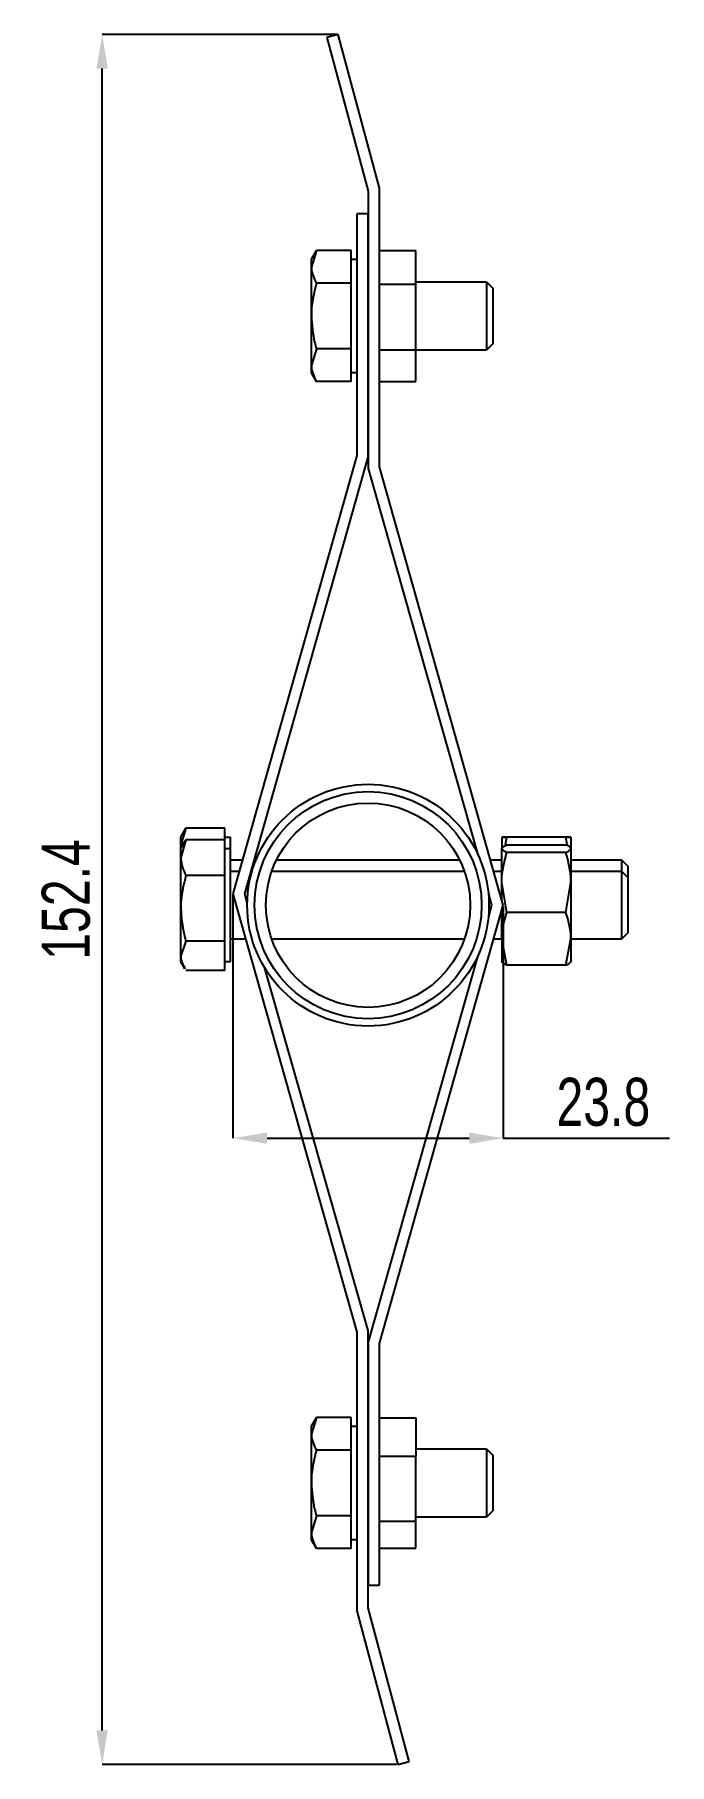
# Model space of a CAD drawing. Header units: millimetres. Extents: x -361 to 14022, y -1822 to 1455.
# Drawn here: x 4243.4 to 4271.3, y 204.1 to 280.3 of the extents above; entities that cross this region are included whole.
import ezdxf

# ---------------------------------------------------------------- set-up
doc = ezdxf.new("R2010")
doc.units = ezdxf.units.MM
doc.styles.add('SLDTEXTSTYLE0', font='TXT', dxfattribs={"width": 0.75})
doc.dimstyles.new('SLDDIMSTYLE11', dxfattribs={"dimtxt": 2.116667, "dimasz": 1.5, "dimexe": 0, "dimexo": 0.0625, "dimgap": 0.529167, "dimtad": 1, "dimdec": 1, "dimlfac": 2, "dimrnd": 1e-09, "dimzin": 12, "dimdsep": 46, "dimtxsty": 'SLDTEXTSTYLE0', "dimsah": 1, "dimcen": 0.09, "dimadec": 0, "dimazin": 3, "dimtfac": 1, "dimtdec": 1, "dimtofl": 0, "dimtmove": 0, "dimatfit": 3, "dimfxl": 1, "dimfrac": 2, "dimtolj": 1, "dimtzin": 12, "dimarcsym": 0})

# ---------------------------------------------------------------- blocks, each defined once
blk = doc.blocks.new('*D136')
at = {"color": 0, "linetype": 'Continuous', "lineweight": -2, "transparency": 16777216}
for p, q in [((4256.683, 280.339), (4246.342, 280.339)), ((4246.342, 205.639), (4246.342, 278.839)), ((4259.307, 204.139), (4246.342, 204.139))]:
    blk.add_line(p, q, dxfattribs=at)
at = {"color": 0, "linetype": 'Continuous', "transparency": 16777216}
for points in [[(4246.092, 278.839), (4246.592, 278.839), (4246.342, 280.339)], [(4246.092, 205.639), (4246.592, 205.639), (4246.342, 204.139)]]:
    blk.add_solid(points, dxfattribs=at)
at = {"layer": 'Defpoints', "color": 0, "linetype": 'Continuous', "transparency": 16777216}
for p in [(4246.342, 280.339), (4256.746, 280.339), (4259.369, 204.139)]:
    blk.add_point(p, dxfattribs=at)
at = {"color": 0, "linetype": 'Continuous', "lineweight": 18, "transparency": 16777216, "insert": (4244.754, 242.239), "char_height": 2.1167, "attachment_point": 5, "rotation": 90, "style": 'SLDTEXTSTYLE0'}
blk.add_mtext('\\A1;152.4', dxfattribs=at)
blk = doc.blocks.new('*D137')
at = {"color": 0, "linetype": 'Continuous', "lineweight": -2, "transparency": 16777216}
for p, q in [((4252.104, 242.427), (4252.104, 231.725)), ((4264.011, 241.927), (4264.011, 231.725)), ((4253.604, 231.725), (4262.511, 231.725)), ((4264.011, 231.725), (4271.332, 231.725))]:
    blk.add_line(p, q, dxfattribs=at)
at = {"color": 0, "linetype": 'Continuous', "transparency": 16777216}
for points in [[(4253.604, 231.975), (4253.604, 231.475), (4252.104, 231.725)], [(4262.511, 231.975), (4262.511, 231.475), (4264.011, 231.725)]]:
    blk.add_solid(points, dxfattribs=at)
at = {"layer": 'Defpoints', "color": 0, "linetype": 'Continuous', "transparency": 16777216}
for p in [(4252.104, 242.489), (4264.011, 241.989), (4264.011, 231.725)]:
    blk.add_point(p, dxfattribs=at)
at = {"color": 0, "linetype": 'Continuous', "lineweight": 18, "transparency": 16777216, "insert": (4268.421, 233.312), "char_height": 2.1167, "attachment_point": 5, "style": 'SLDTEXTSTYLE0'}
blk.add_mtext('\\A1;23.8', dxfattribs=at)

msp = doc.modelspace()

# ---------------------------------------------------------------- linework, layer by layer
at = {"linetype": 'Continuous', "lineweight": 25}
for p, q in [((4256.745692, 280.339298), (4256.245634, 280.20531)), ((4256.245634, 280.20531), (4258.057578, 273.443041)), ((4258.557636, 273.577033), (4256.745692, 280.339298)), ((4258.557636, 261.293979), (4258.557636, 273.577033)), ((4258.057578, 273.443041), (4258.057578, 261.228153)), ((4258.057578, 272.442927), (4257.55752, 272.442927)), ((4257.55752, 272.442927), (4257.55752, 261.794038)), ((4258.057578, 261.72821), (4258.057578, 272.442927)), ((4255.557288, 270.442694), (4255.780605, 270.829491)), ((4255.780605, 270.829491), (4255.557288, 270.10772)), ((4257.307491, 270.829491), (4255.780605, 270.829491)), ((4257.307491, 270.10772), (4257.307491, 270.829491)), ((4258.557636, 270.829009), (4260.157822, 270.829009)), ((4260.157822, 269.339988), (4260.157822, 270.829009)), ((4255.557288, 270.10772), (4255.557288, 270.442694)), ((4255.557288, 267.942405), (4255.557288, 270.10772)), ((4257.307491, 270.442694), (4257.55752, 270.442694)), ((4257.307491, 269.385947), (4257.307491, 270.10772)), ((4257.307491, 269.385947), (4255.780605, 269.385947)), ((4257.307491, 267.942405), (4257.307491, 269.385947)), ((4258.557636, 269.339988), (4260.157822, 269.339988)), ((4260.157822, 269.442578), (4263.280934, 269.442578)), ((4260.157822, 266.453384), (4260.157822, 269.339988)), ((4263.280934, 269.442578), (4263.558216, 269.165297)), ((4263.280934, 269.442578), (4263.280934, 266.442231)), ((4263.558216, 269.165297), (4263.558216, 266.719512)), ((4255.557288, 265.777089), (4255.557288, 267.942405)), ((4257.307491, 266.49886), (4257.307491, 267.942405)), ((4263.558216, 266.719512), (4263.280934, 266.442231)), ((4255.780605, 266.49886), (4255.557288, 265.777089)), ((4257.307491, 266.49886), (4255.780605, 266.49886)), ((4257.307491, 265.777089), (4257.307491, 266.49886)), ((4258.557636, 266.453384), (4260.157822, 266.453384)), ((4260.157822, 265.0558), (4260.157822, 266.453384)), ((4263.280934, 266.442231), (4260.157822, 266.442231)), ((4255.557288, 265.442115), (4255.557288, 265.777089)), ((4255.780605, 265.055318), (4255.557288, 265.442115)), ((4257.307491, 265.055318), (4257.307491, 265.777089)), ((4257.55752, 265.442115), (4257.307491, 265.442115)), ((4257.307491, 265.055318), (4255.780605, 265.055318)), ((4258.557636, 265.0558), (4260.157822, 265.0558)), ((4257.55752, 261.794038), (4252.104093, 242.489328)), ((4252.621787, 242.489328), (4258.057578, 261.72821)), ((4258.057578, 261.228153), (4262.898814, 244.208424)), ((4264.011063, 241.98927), (4258.557636, 261.293979)), ((4249.80662, 244.989618), (4250.029937, 245.376414)), ((4250.029937, 245.376414), (4249.80662, 244.654643)), ((4251.744345, 245.376414), (4250.029937, 245.376414)), ((4251.744345, 244.082236), (4251.744345, 245.376414)), ((4249.80662, 244.654643), (4249.80662, 244.989618)), ((4250.029937, 244.87195), (4249.80662, 244.082236)), ((4249.80662, 244.48956), (4249.986112, 244.800449)), ((4249.80662, 244.48956), (4249.80662, 244.654643)), ((4250.000627, 244.792069), (4250.029937, 244.87195)), ((4251.744345, 244.87195), (4250.029937, 244.87195)), ((4251.744345, 244.989618), (4251.994374, 244.989618)), ((4251.994374, 244.48956), (4251.994374, 244.989618)), ((4263.945761, 244.989615), (4263.945761, 244.474134)), ((4264.108074, 244.668162), (4264.169079, 244.987409)), ((4266.772798, 244.991821), (4264.169079, 244.991821)), ((4266.772798, 244.987409), (4264.169079, 244.987409)), ((4266.772798, 244.634241), (4264.169079, 244.634241)), ((4266.833803, 244.668162), (4266.772798, 244.987409)), ((4266.996116, 244.989615), (4266.996116, 244.474134)), ((4249.80662, 244.082236), (4249.80662, 244.48956)), ((4249.80662, 241.851182), (4249.80662, 244.082236)), ((4251.744345, 244.48956), (4251.994374, 244.48956)), ((4251.744345, 243.292522), (4251.744345, 244.082236)), ((4251.994374, 241.851182), (4251.994374, 244.48956)), ((4251.994374, 243.989502), (4252.506019, 243.989502)), ((4253.023713, 243.989502), (4253.121863, 243.989502)), ((4254.025981, 243.989502), (4262.089175, 243.989502)), ((4263.475161, 243.989502), (4263.945761, 243.989502)), ((4263.945761, 244.48956), (4263.954723, 244.505082)), ((4263.945761, 242.99154), (4263.945761, 244.474134)), ((4266.772798, 244.314026), (4264.169079, 244.314026)), ((4266.987154, 244.505082), (4266.996116, 244.48956)), ((4266.996116, 244.474134), (4266.996116, 242.99154)), ((4266.996116, 243.989502), (4269.219123, 243.989502)), ((4269.219123, 243.989502), (4269.496406, 243.71222)), ((4269.219123, 243.989502), (4269.219123, 240.489096)), ((4251.744345, 243.292522), (4250.029937, 243.292522)), ((4251.744345, 241.851182), (4251.744345, 243.292522)), ((4251.994374, 243.489444), (4252.372043, 243.489444)), ((4252.889738, 243.489444), (4252.947618, 243.489444)), ((4253.814444, 243.489444), (4262.300711, 243.489444)), ((4263.609137, 243.489444), (4263.945761, 243.489444)), ((4266.996116, 243.489444), (4269.219123, 243.489444)), ((4269.219123, 243.489444), (4269.496406, 243.212162)), ((4269.496406, 243.71222), (4269.496406, 240.766378)), ((4252.104093, 242.489328), (4257.55752, 223.184619)), ((4252.732658, 242.075507), (4252.621787, 242.489328)), ((4263.359816, 242.487752), (4263.493369, 241.98927)), ((4264.169079, 241.669055), (4263.945761, 242.99154)), ((4263.945761, 242.233006), (4263.945761, 242.99154)), ((4266.772798, 241.669055), (4266.996116, 242.99154)), ((4266.996116, 242.99154), (4266.996116, 240.506677)), ((4249.80662, 239.758216), (4249.80662, 241.851182)), ((4251.744345, 240.409842), (4251.744345, 241.851182)), ((4251.994374, 239.48898), (4251.994374, 241.851182)), ((4258.557636, 222.68456), (4264.011063, 241.98927)), ((4263.493369, 241.98927), (4263.359816, 241.490788)), ((4263.945761, 240.506677), (4263.945761, 241.745534)), ((4266.772798, 241.669055), (4264.169079, 241.669055)), ((4250.029937, 240.409842), (4249.80662, 239.758216)), ((4251.744345, 240.409842), (4250.029937, 240.409842)), ((4251.744345, 239.758216), (4251.744345, 240.409842)), ((4252.639994, 240.489096), (4251.994374, 240.489096)), ((4262.300711, 240.489096), (4253.814444, 240.489096)), ((4263.945761, 240.489096), (4263.609137, 240.489096)), ((4264.169079, 239.344298), (4263.945761, 240.506677)), ((4263.945761, 240.506677), (4263.945761, 239.489468)), ((4266.772798, 239.344298), (4266.996116, 240.506677)), ((4266.996116, 240.506677), (4266.996116, 239.489468)), ((4269.219123, 240.489096), (4266.996116, 240.489096)), ((4269.496406, 240.766378), (4269.219123, 240.489096)), ((4249.80662, 239.48898), (4249.80662, 239.758216)), ((4249.986112, 239.178091), (4249.80662, 239.48898)), ((4251.744345, 239.10659), (4251.744345, 239.758216)), ((4251.994374, 239.48898), (4251.744345, 239.48898)), ((4262.898814, 239.770115), (4258.057578, 222.750388)), ((4263.954723, 239.473457), (4263.945761, 239.48898)), ((4266.772798, 239.344298), (4264.169079, 239.344298)), ((4266.996116, 239.48898), (4266.987154, 239.473457)), ((4251.744345, 239.10659), (4250.029937, 239.10659)), ((4258.057578, 223.250445), (4253.48903, 239.252378)), ((4257.55752, 223.184619), (4257.55752, 210.901565)), ((4258.057578, 211.035556), (4258.057578, 223.250445)), ((4258.057578, 222.750388), (4258.057578, 212.035671)), ((4258.557636, 212.035671), (4258.557636, 222.68456)), ((4255.557288, 219.036483), (4255.780605, 219.42328)), ((4255.780605, 219.42328), (4255.557288, 218.701509)), ((4255.557288, 218.701509), (4255.557288, 219.036483)), ((4255.557288, 216.536193), (4255.557288, 218.701509)), ((4257.307491, 219.42328), (4255.780605, 219.42328)), ((4257.307491, 218.701509), (4257.307491, 219.42328)), ((4257.307491, 219.036483), (4257.55752, 219.036483)), ((4257.307491, 217.979737), (4257.307491, 218.701509)), ((4258.557636, 219.408848), (4260.157822, 219.408848)), ((4260.157822, 219.408848), (4260.157822, 217.72284)), ((4257.307491, 217.979737), (4255.780605, 217.979737)), ((4257.307491, 216.536193), (4257.307491, 217.979737)), ((4260.157822, 218.036367), (4263.280934, 218.036367)), ((4263.280934, 218.036367), (4263.558216, 217.759085)), ((4263.280934, 218.036367), (4263.280934, 215.03602)), ((4258.557636, 217.72284), (4260.157822, 217.72284)), ((4260.157822, 214.850184), (4260.157822, 217.72284)), ((4263.558216, 217.759085), (4263.558216, 215.313301)), ((4255.557288, 214.370878), (4255.557288, 216.536193)), ((4257.307491, 215.092651), (4257.307491, 216.536193)), ((4255.780605, 215.092651), (4255.557288, 214.370878)), ((4257.307491, 215.092651), (4255.780605, 215.092651)), ((4257.307491, 214.370878), (4257.307491, 215.092651)), ((4263.280934, 215.03602), (4260.157822, 215.03602)), ((4263.558216, 215.313301), (4263.280934, 215.03602)), ((4255.557288, 214.035903), (4255.557288, 214.370878)), ((4257.307491, 213.649106), (4257.307491, 214.370878)), ((4258.557636, 214.850184), (4260.157822, 214.850184)), ((4260.157822, 213.663538), (4260.157822, 214.850184)), ((4255.780605, 213.649106), (4255.557288, 214.035903)), ((4257.307491, 213.649106), (4255.780605, 213.649106)), ((4257.55752, 214.035903), (4257.307491, 214.035903)), ((4258.557636, 213.663538), (4260.157822, 213.663538)), ((4258.057578, 212.035671), (4258.557636, 212.035671)), ((4257.55752, 210.901565), (4259.369464, 204.139299)), ((4259.869522, 204.273288), (4258.057578, 211.035556)), ((4259.369464, 204.139299), (4259.869522, 204.273288))]:
    msp.add_line(p, q, dxfattribs=at)
for radius in [5.325618, 5.00058, 4.500522]:
    msp.add_circle((4258.057578, 241.98927), radius, dxfattribs=at)
for points, knots in [([(4255.557288, 270.10772), (4255.557524, 270.090589), (4255.561016, 269.837689), (4255.674659, 269.603899), (4255.780605, 269.385947)], [0, 0, 0, 0, 0.067740417, 1, 1, 1, 1]), ([(4255.780605, 269.385947), (4255.689277, 269.020219), (4255.570384, 268.544104), (4255.559753, 268.055652), (4255.557288, 267.942405)], [0, 0, 0, 0, 0.768151148, 1, 1, 1, 1]), ([(4255.557288, 267.942405), (4255.585424, 267.556799), (4255.621084, 267.06807), (4255.75281, 266.598038), (4255.780605, 266.49886)], [0, 0, 0, 0, 0.788998262, 1, 1, 1, 1]), ([(4255.557288, 265.777089), (4255.557524, 265.759957), (4255.561016, 265.507058), (4255.674659, 265.27327), (4255.780605, 265.055318)], [0, 0, 0, 0, 0.067740575, 1, 1, 1, 1]), ([(4249.80662, 244.654643), (4249.806013, 244.637365), (4249.804521, 244.594922), (4249.821358, 244.555658), (4249.831341, 244.532378)], [0, 0, 0, 0, 0.407081485, 1, 1, 1, 1]), ([(4264.169079, 244.991821), (4264.137516, 244.991682), (4264.063073, 244.991353), (4263.988637, 244.99025), (4263.945761, 244.989615)], [0, 0, 0, 0, 0.423988485, 1, 1, 1, 1]), ([(4263.945761, 244.989615), (4263.951664, 244.989409), (4264.026065, 244.986809), (4264.100525, 244.987121), (4264.169079, 244.987409)], [0, 0, 0, 0, 0.079340865, 1, 1, 1, 1]), ([(4263.945761, 244.474134), (4263.951023, 244.489221), (4263.98272, 244.580123), (4264.084332, 244.609631), (4264.169079, 244.634241)], [0, 0, 0, 0, 0.165977442, 1, 1, 1, 1]), ([(4266.772798, 244.991821), (4266.804361, 244.991682), (4266.878804, 244.991353), (4266.95324, 244.99025), (4266.996116, 244.989615)], [0, 0, 0, 0, 0.423988485, 1, 1, 1, 1]), ([(4266.996116, 244.989615), (4266.990212, 244.989409), (4266.915812, 244.986809), (4266.841351, 244.987121), (4266.772798, 244.987409)], [0, 0, 0, 0, 0.079342949, 1, 1, 1, 1]), ([(4266.996116, 244.474134), (4266.990854, 244.489221), (4266.959156, 244.580123), (4266.857545, 244.609631), (4266.772798, 244.634241)], [0, 0, 0, 0, 0.165978195, 1, 1, 1, 1]), ([(4249.80662, 244.082236), (4249.806854, 244.063497), (4249.810281, 243.788958), (4249.92399, 243.531969), (4250.029937, 243.292522)], [0, 0, 0, 0, 0.068257493, 1, 1, 1, 1]), ([(4264.169079, 244.314026), (4264.136328, 244.325685), (4264.047702, 244.357235), (4263.985179, 244.428931), (4263.945761, 244.474134)], [0, 0, 0, 0, 0.3695371043, 1, 1, 1, 1]), ([(4263.945761, 242.99154), (4263.945985, 243.022894), (4263.949183, 243.470575), (4264.063121, 243.907604), (4264.169079, 244.314026)], [0, 0, 0, 0, 0.070035208, 1, 1, 1, 1]), ([(4266.772798, 244.314026), (4266.805549, 244.325685), (4266.894175, 244.357235), (4266.956698, 244.428931), (4266.996116, 244.474134)], [0, 0, 0, 0, 0.3695371043, 1, 1, 1, 1]), ([(4266.996116, 242.99154), (4266.995892, 243.022894), (4266.992694, 243.470575), (4266.878756, 243.907604), (4266.772798, 244.314026)], [0, 0, 0, 0, 0.070035208, 1, 1, 1, 1]), ([(4250.029937, 243.292522), (4249.93861, 242.92736), (4249.819718, 242.451986), (4249.809085, 241.964257), (4249.80662, 241.851182)], [0, 0, 0, 0, 0.768159818, 1, 1, 1, 1]), ([(4249.80662, 241.851182), (4249.834759, 241.466153), (4249.870424, 240.978149), (4250.002143, 240.508867), (4250.029937, 240.409842)], [0, 0, 0, 0, 0.788986457, 1, 1, 1, 1]), ([(4263.945761, 240.506677), (4263.945987, 240.534238), (4263.949223, 240.929474), (4264.063122, 241.312624), (4264.169079, 241.669055)], [0, 0, 0, 0, 0.069735251, 1, 1, 1, 1]), ([(4266.996116, 240.506677), (4266.99589, 240.534238), (4266.992654, 240.929474), (4266.878755, 241.312624), (4266.772798, 241.669055)], [0, 0, 0, 0, 0.069735251, 1, 1, 1, 1]), ([(4249.80662, 239.758216), (4249.806837, 239.74274), (4249.809679, 239.540335), (4249.908948, 239.35637), (4250.000627, 239.186471)], [0, 0, 0, 0, 0.0764609659, 1, 1, 1, 1]), ([(4264.169079, 239.344298), (4264.136328, 239.355957), (4264.047702, 239.387507), (4263.985179, 239.459204), (4263.945761, 239.504406)], [0, 0, 0, 0, 0.3695371043, 1, 1, 1, 1]), ([(4266.772798, 239.344298), (4266.805549, 239.355957), (4266.894175, 239.387507), (4266.956698, 239.459204), (4266.996116, 239.504406)], [0, 0, 0, 0, 0.3695371043, 1, 1, 1, 1]), ([(4255.557288, 218.701509), (4255.557524, 218.684377), (4255.561016, 218.431478), (4255.674659, 218.197689), (4255.780605, 217.979737)], [0, 0, 0, 0, 0.067740575, 1, 1, 1, 1]), ([(4255.780605, 217.979737), (4255.689277, 217.614009), (4255.570384, 217.137894), (4255.559753, 216.649441), (4255.557288, 216.536193)], [0, 0, 0, 0, 0.768150171, 1, 1, 1, 1]), ([(4255.557288, 216.536193), (4255.585424, 216.150587), (4255.621084, 215.661859), (4255.75281, 215.191828), (4255.780605, 215.092651)], [0, 0, 0, 0, 0.788999233, 1, 1, 1, 1]), ([(4255.557288, 214.370878), (4255.557524, 214.353747), (4255.561016, 214.100847), (4255.674659, 213.867059), (4255.780605, 213.649106)], [0, 0, 0, 0, 0.067738125, 1, 1, 1, 1])]:
    msp.add_open_spline(points, degree=3, knots=knots, dxfattribs=at)

# ---------------------------------------------------------------- dimensions: what is measured, and where the dimension line sits
at = {"linetype": 'Continuous', "lineweight": 18}
dim = msp.add_linear_dim(base=(4246.341692, 280.339298), p1=(4259.369464, 204.139299), p2=(4256.745692, 280.339298), angle=90, dimstyle='SLDDIMSTYLE11', dxfattribs=at)
dim.commit()
dim.dimension.update_dxf_attribs({"geometry": '*D136', "text_midpoint": (4246.341692, 242.239299), "dimtype": 160})
dim = msp.add_linear_dim(base=(4264.011063, 231.724877), p1=(4252.104093, 242.489328), p2=(4264.011063, 241.98927), dimstyle='SLDDIMSTYLE11', dxfattribs=at)
dim.commit()
dim.dimension.update_dxf_attribs({"geometry": '*D137', "text_midpoint": (4268.42148, 231.724877), "dimtype": 160})

doc.saveas('drawing.dxf')
